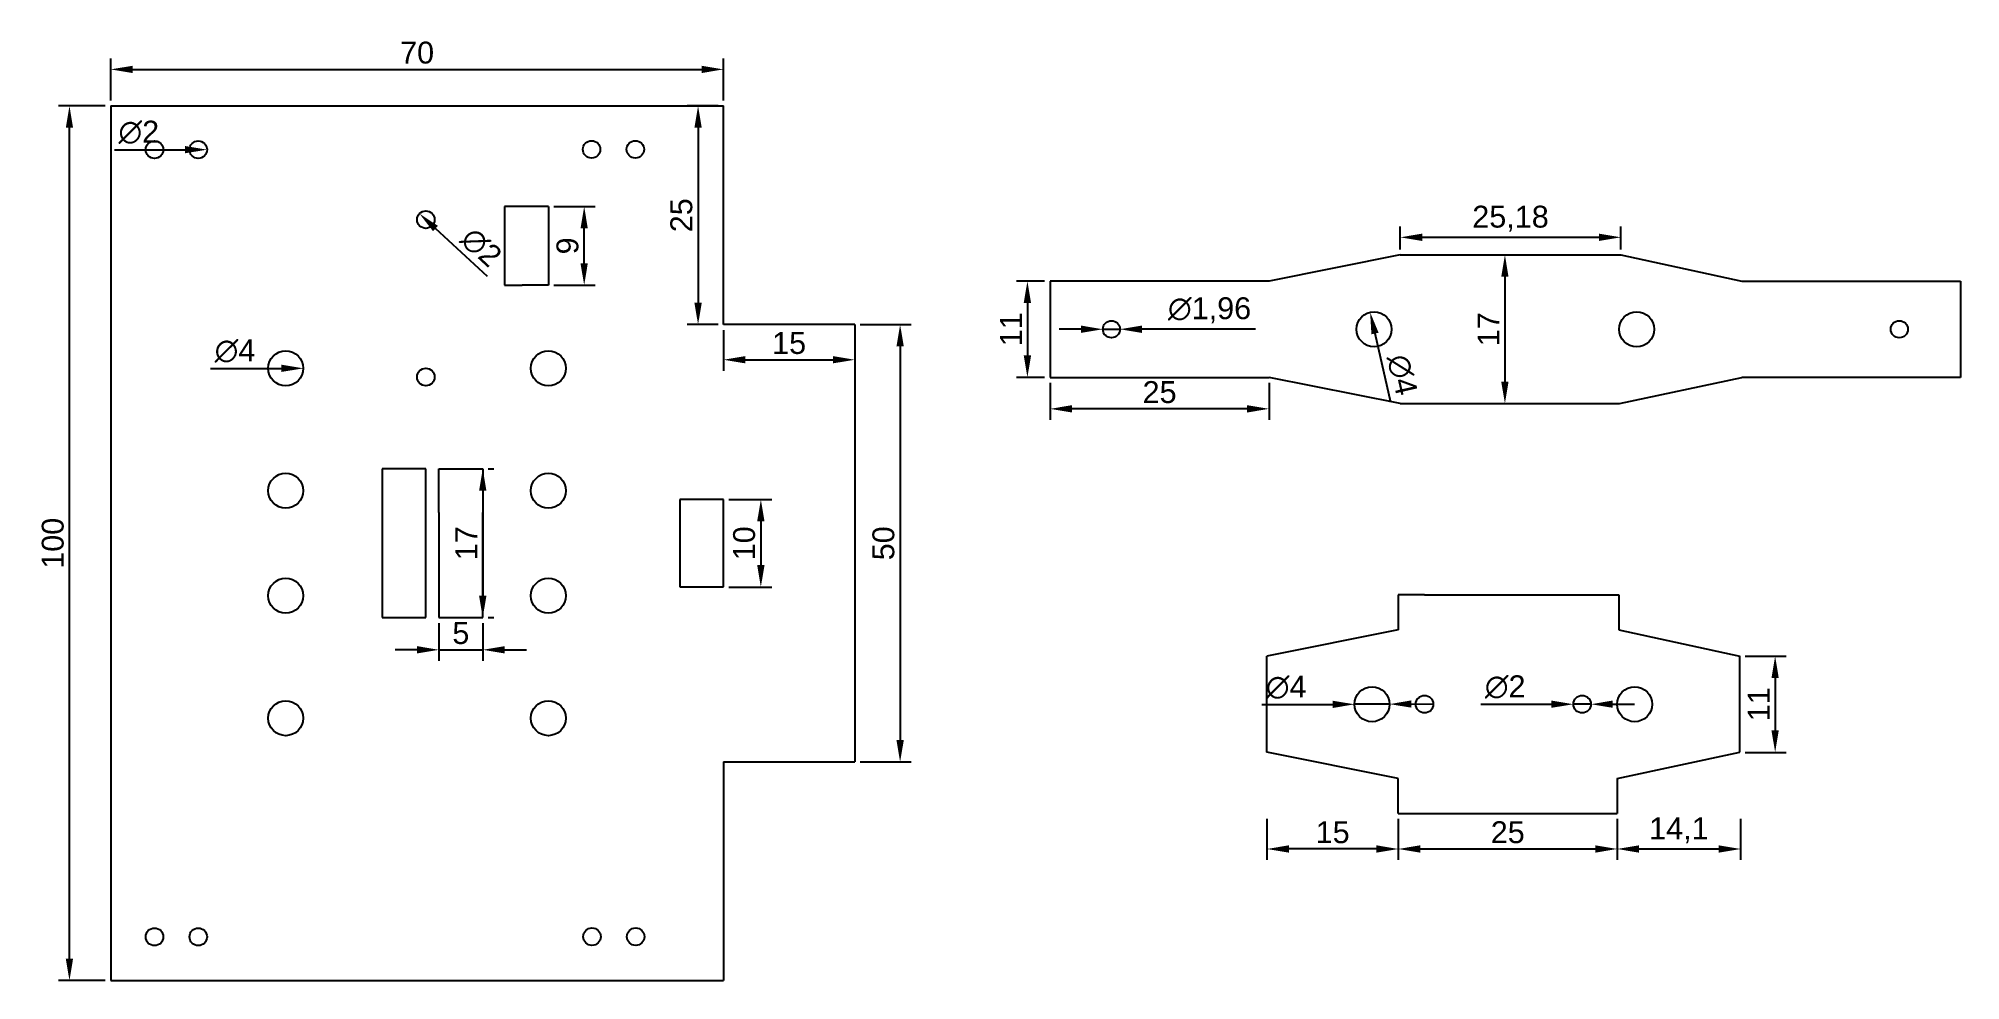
# Model space of a CAD drawing. Header units: millimetres. Extents: x 60 to 280, y 101 to 209.
import ezdxf

# ---------------------------------------------------------------- set-up
doc = ezdxf.new("R2010")
doc.units = ezdxf.units.MM
doc.styles.get("Standard").update_dxf_attribs({"font": 'arial.ttf'})
doc.dimstyles.new('ISO-25', dxfattribs={"dimtxt": 2.5, "dimasz": 2.5, "dimexe": 1.25, "dimexo": 0.625, "dimtad": 1, "dimtxsty": 'Standard', "dimcen": 2.5, "dimadec": 0, "dimazin": 0, "dimtfac": 1, "dimtmove": 0, "dimatfit": 3, "dimfxl": 1, "dimarcsym": 0})

# ---------------------------------------------------------------- blocks, each defined once
blk = doc.blocks.new('*D1')
at = {"color": 0, "lineweight": -2, "transparency": 16777216}
for p, q in [((67.95, 201.41), (62.61, 201.41)), ((63.86, 103.91), (63.86, 198.91)), ((67.95, 101.41), (62.61, 101.41))]:
    blk.add_line(p, q, dxfattribs=at)
at = {"color": 0, "transparency": 16777216}
for points in [[(63.44, 198.91), (64.27, 198.91), (63.86, 201.41)], [(63.44, 103.91), (64.27, 103.91), (63.86, 101.41)]]:
    blk.add_solid(points, dxfattribs=at)
at = {"layer": 'Defpoints', "color": 0, "transparency": 16777216}
for p in [(63.86, 201.41), (68.57, 201.41), (68.57, 101.41)]:
    blk.add_point(p, dxfattribs=at)
at = {"color": 0, "transparency": 16777216, "insert": (61.96, 151.41), "char_height": 2.5, "attachment_point": 5, "rotation": 90}
blk.add_mtext('100', dxfattribs=at)
blk = doc.blocks.new('*D2')
at = {"color": 0, "lineweight": -2, "transparency": 16777216}
for p, q in [((68.57, 202.04), (68.57, 206.84)), ((138.57, 202.04), (138.57, 206.84)), ((71.07, 205.59), (136.07, 205.59))]:
    blk.add_line(p, q, dxfattribs=at)
at = {"color": 0, "transparency": 16777216}
for points in [[(71.07, 206), (71.07, 205.17), (68.57, 205.59)], [(136.07, 206), (136.07, 205.17), (138.57, 205.59)]]:
    blk.add_solid(points, dxfattribs=at)
at = {"layer": 'Defpoints', "color": 0, "transparency": 16777216}
for p in [(138.57, 205.59), (68.57, 201.41), (138.57, 201.41)]:
    blk.add_point(p, dxfattribs=at)
at = {"color": 0, "transparency": 16777216, "insert": (103.57, 207.49), "char_height": 2.5, "attachment_point": 5}
blk.add_mtext('70', dxfattribs=at)
blk = doc.blocks.new('*D3')
at = {"color": 0, "lineweight": -2, "transparency": 16777216}
for p, q in [((137.95, 201.41), (134.42, 201.41)), ((135.67, 198.91), (135.67, 178.91)), ((137.95, 176.41), (134.42, 176.41))]:
    blk.add_line(p, q, dxfattribs=at)
at = {"color": 0, "transparency": 16777216}
for points in [[(135.25, 198.91), (136.09, 198.91), (135.67, 201.41)], [(135.25, 178.91), (136.09, 178.91), (135.67, 176.41)]]:
    blk.add_solid(points, dxfattribs=at)
at = {"layer": 'Defpoints', "color": 0, "transparency": 16777216}
for p in [(138.57, 201.41), (135.67, 176.41), (138.57, 176.41)]:
    blk.add_point(p, dxfattribs=at)
at = {"color": 0, "transparency": 16777216, "insert": (133.77, 188.91), "char_height": 2.5, "attachment_point": 5, "rotation": 90}
blk.add_mtext('25', dxfattribs=at)
blk = doc.blocks.new('*D4')
at = {"color": 0, "lineweight": -2, "transparency": 16777216}
for p, q in [((138.57, 175.79), (138.57, 171.14)), ((153.57, 175.79), (153.57, 171.14)), ((141.07, 172.39), (151.07, 172.39))]:
    blk.add_line(p, q, dxfattribs=at)
at = {"color": 0, "transparency": 16777216}
for points in [[(141.07, 172.81), (141.07, 171.98), (138.57, 172.39)], [(151.07, 172.81), (151.07, 171.98), (153.57, 172.39)]]:
    blk.add_solid(points, dxfattribs=at)
at = {"layer": 'Defpoints', "color": 0, "transparency": 16777216}
for p in [(138.57, 176.41), (153.57, 176.41), (153.57, 172.39)]:
    blk.add_point(p, dxfattribs=at)
at = {"color": 0, "transparency": 16777216, "insert": (146.07, 174.29), "char_height": 2.5, "attachment_point": 5}
blk.add_mtext('15', dxfattribs=at)
blk = doc.blocks.new('*D5')
at = {"color": 0, "lineweight": -2, "transparency": 16777216}
for p, q in [((154.2, 176.41), (160, 176.41)), ((158.75, 173.91), (158.75, 128.91)), ((154.2, 126.41), (160, 126.41))]:
    blk.add_line(p, q, dxfattribs=at)
at = {"color": 0, "transparency": 16777216}
for points in [[(158.33, 173.91), (159.17, 173.91), (158.75, 176.41)], [(158.33, 128.91), (159.17, 128.91), (158.75, 126.41)]]:
    blk.add_solid(points, dxfattribs=at)
at = {"layer": 'Defpoints', "color": 0, "transparency": 16777216}
for p in [(153.57, 176.41), (153.57, 126.41), (158.75, 126.41)]:
    blk.add_point(p, dxfattribs=at)
at = {"color": 0, "transparency": 16777216, "insert": (156.85, 151.41), "char_height": 2.5, "attachment_point": 5, "rotation": 90}
blk.add_mtext('50', dxfattribs=at)
blk = doc.blocks.new('*D6')
at = {"color": 0, "lineweight": -2, "transparency": 16777216}
for p, q in [((139.2, 156.41), (144.09, 156.41)), ((142.84, 153.91), (142.84, 148.91)), ((139.2, 146.41), (144.09, 146.41))]:
    blk.add_line(p, q, dxfattribs=at)
at = {"color": 0, "transparency": 16777216}
for points in [[(142.42, 153.91), (143.26, 153.91), (142.84, 156.41)], [(142.42, 148.91), (143.26, 148.91), (142.84, 146.41)]]:
    blk.add_solid(points, dxfattribs=at)
at = {"layer": 'Defpoints', "color": 0, "transparency": 16777216}
for p in [(138.57, 156.41), (138.57, 146.41), (142.84, 146.41)]:
    blk.add_point(p, dxfattribs=at)
at = {"color": 0, "transparency": 16777216, "insert": (140.94, 151.41), "char_height": 2.5, "attachment_point": 5, "rotation": 90}
blk.add_mtext('10', dxfattribs=at)
blk = doc.blocks.new('*D7')
at = {"color": 0, "lineweight": -2, "transparency": 16777216}
for p, q in [((111.7, 159.91), (112.32, 159.91)), ((111.07, 157.41), (111.07, 145.41)), ((111.7, 142.91), (112.32, 142.91))]:
    blk.add_line(p, q, dxfattribs=at)
at = {"color": 0, "transparency": 16777216}
for points in [[(110.65, 157.41), (111.49, 157.41), (111.07, 159.91)], [(110.65, 145.41), (111.49, 145.41), (111.07, 142.91)]]:
    blk.add_solid(points, dxfattribs=at)
at = {"layer": 'Defpoints', "color": 0, "transparency": 16777216}
for p in [(111.07, 159.91), (111.07, 142.91), (111.07, 142.91)]:
    blk.add_point(p, dxfattribs=at)
at = {"color": 0, "transparency": 16777216, "insert": (109.19, 151.41), "char_height": 2.5, "attachment_point": 5, "rotation": 90}
blk.add_mtext('17', dxfattribs=at)
blk = doc.blocks.new('*D8')
at = {"color": 0, "lineweight": -2, "transparency": 16777216}
for p, q in [((106.07, 142.29), (106.07, 137.98)), ((111.07, 142.29), (111.07, 137.98)), ((103.57, 139.23), (101.07, 139.23)), ((106.07, 139.23), (111.07, 139.23)), ((113.57, 139.23), (116.07, 139.23))]:
    blk.add_line(p, q, dxfattribs=at)
at = {"color": 0, "transparency": 16777216}
for points in [[(103.57, 139.65), (103.57, 138.82), (106.07, 139.23)], [(113.57, 139.65), (113.57, 138.82), (111.07, 139.23)]]:
    blk.add_solid(points, dxfattribs=at)
at = {"layer": 'Defpoints', "color": 0, "transparency": 16777216}
for p in [(106.07, 142.91), (111.07, 142.91), (111.07, 139.23)]:
    blk.add_point(p, dxfattribs=at)
at = {"color": 0, "transparency": 16777216, "insert": (108.57, 141.13), "char_height": 2.5, "attachment_point": 5}
blk.add_mtext('5', dxfattribs=at)
blk = doc.blocks.new('*D9')
at = {"color": 0, "lineweight": -2, "transparency": 16777216}
for p, q in [((119.2, 189.91), (123.91, 189.91)), ((122.66, 183.41), (122.66, 187.41)), ((119.2, 180.91), (123.91, 180.91))]:
    blk.add_line(p, q, dxfattribs=at)
at = {"color": 0, "transparency": 16777216}
for points in [[(122.24, 187.41), (123.07, 187.41), (122.66, 189.91)], [(122.24, 183.41), (123.07, 183.41), (122.66, 180.91)]]:
    blk.add_solid(points, dxfattribs=at)
at = {"layer": 'Defpoints', "color": 0, "transparency": 16777216}
for p in [(118.57, 189.91), (122.66, 189.91), (118.57, 180.91)]:
    blk.add_point(p, dxfattribs=at)
at = {"color": 0, "transparency": 16777216, "insert": (120.76, 185.41), "char_height": 2.5, "attachment_point": 5, "rotation": 90}
blk.add_mtext('9', dxfattribs=at)
blk = doc.blocks.new('*D10')
at = {"color": 0, "lineweight": -2, "transparency": 16777216}
for p, q in [((215.66, 119.89), (215.66, 115.21)), ((240.66, 119.89), (240.66, 115.21)), ((218.16, 116.46), (238.16, 116.46))]:
    blk.add_line(p, q, dxfattribs=at)
at = {"color": 0, "transparency": 16777216}
for points in [[(218.16, 116.88), (218.16, 116.04), (215.66, 116.46)], [(238.16, 116.88), (238.16, 116.04), (240.66, 116.46)]]:
    blk.add_solid(points, dxfattribs=at)
at = {"layer": 'Defpoints', "color": 0, "transparency": 16777216}
for p in [(215.66, 120.51), (240.66, 120.51), (240.66, 116.46)]:
    blk.add_point(p, dxfattribs=at)
at = {"color": 0, "transparency": 16777216, "insert": (228.16, 118.36), "char_height": 2.5, "attachment_point": 5}
blk.add_mtext('25', dxfattribs=at)
blk = doc.blocks.new('*D11')
at = {"color": 0, "lineweight": -2, "transparency": 16777216}
for p, q in [((240.66, 119.89), (240.66, 115.21)), ((254.76, 119.89), (254.76, 115.21)), ((243.16, 116.46), (252.26, 116.46))]:
    blk.add_line(p, q, dxfattribs=at)
at = {"color": 0, "transparency": 16777216}
for points in [[(243.16, 116.88), (243.16, 116.04), (240.66, 116.46)], [(252.26, 116.88), (252.26, 116.04), (254.76, 116.46)]]:
    blk.add_solid(points, dxfattribs=at)
at = {"layer": 'Defpoints', "color": 0, "transparency": 16777216}
for p in [(240.66, 120.51), (254.76, 120.51), (254.76, 116.46)]:
    blk.add_point(p, dxfattribs=at)
at = {"color": 0, "transparency": 16777216, "insert": (247.71, 118.59), "char_height": 2.5, "attachment_point": 5}
blk.add_mtext('14,1', dxfattribs=at)
blk = doc.blocks.new('*D12')
at = {"color": 0, "lineweight": -2, "transparency": 16777216}
for p, q in [((200.66, 119.89), (200.66, 115.21)), ((215.66, 119.89), (215.66, 115.21)), ((213.16, 116.46), (203.16, 116.46))]:
    blk.add_line(p, q, dxfattribs=at)
at = {"color": 0, "transparency": 16777216}
for points in [[(203.16, 116.88), (203.16, 116.04), (200.66, 116.46)], [(213.16, 116.88), (213.16, 116.04), (215.66, 116.46)]]:
    blk.add_solid(points, dxfattribs=at)
at = {"layer": 'Defpoints', "color": 0, "transparency": 16777216}
for p in [(200.66, 120.51), (215.66, 120.51), (200.66, 116.46)]:
    blk.add_point(p, dxfattribs=at)
at = {"color": 0, "transparency": 16777216, "insert": (208.16, 118.36), "char_height": 2.5, "attachment_point": 5}
blk.add_mtext('15', dxfattribs=at)
blk = doc.blocks.new('*D13')
at = {"color": 0, "lineweight": -2, "transparency": 16777216}
for p, q in [((255.28, 138.51), (259.96, 138.51)), ((258.71, 136.01), (258.71, 130.01)), ((255.28, 127.51), (259.96, 127.51))]:
    blk.add_line(p, q, dxfattribs=at)
at = {"color": 0, "transparency": 16777216}
for points in [[(258.29, 136.01), (259.12, 136.01), (258.71, 138.51)], [(258.29, 130.01), (259.12, 130.01), (258.71, 127.51)]]:
    blk.add_solid(points, dxfattribs=at)
at = {"layer": 'Defpoints', "color": 0, "transparency": 16777216}
for p in [(254.66, 138.51), (254.66, 127.51), (258.71, 127.51)]:
    blk.add_point(p, dxfattribs=at)
at = {"color": 0, "transparency": 16777216, "insert": (256.83, 133.01), "char_height": 2.5, "attachment_point": 5, "rotation": 90}
blk.add_mtext('11', dxfattribs=at)
blk = doc.blocks.new('*D14')
at = {"color": 0, "lineweight": -2, "transparency": 16777216}
for p, q in [((216.51, 184.38), (229.09, 184.38)), ((227.84, 181.88), (227.84, 169.88)), ((216.51, 167.38), (229.09, 167.38))]:
    blk.add_line(p, q, dxfattribs=at)
at = {"color": 0, "transparency": 16777216}
for points in [[(227.42, 181.88), (228.25, 181.88), (227.84, 184.38)], [(227.42, 169.88), (228.25, 169.88), (227.84, 167.38)]]:
    blk.add_solid(points, dxfattribs=at)
at = {"layer": 'Defpoints', "color": 0, "transparency": 16777216}
for p in [(215.89, 184.38), (215.89, 167.38), (227.84, 167.38)]:
    blk.add_point(p, dxfattribs=at)
at = {"color": 0, "transparency": 16777216, "insert": (225.96, 175.88), "char_height": 2.5, "attachment_point": 5, "rotation": 90}
blk.add_mtext('17', dxfattribs=at)
blk = doc.blocks.new('*D15')
at = {"color": 0, "lineweight": -2, "transparency": 16777216}
for p, q in [((175.26, 181.38), (172.04, 181.38)), ((173.29, 178.88), (173.29, 172.88)), ((175.26, 170.38), (172.04, 170.38))]:
    blk.add_line(p, q, dxfattribs=at)
at = {"color": 0, "transparency": 16777216}
for points in [[(172.87, 178.88), (173.71, 178.88), (173.29, 181.38)], [(172.87, 172.88), (173.71, 172.88), (173.29, 170.38)]]:
    blk.add_solid(points, dxfattribs=at)
at = {"layer": 'Defpoints', "color": 0, "transparency": 16777216}
for p in [(175.89, 181.38), (173.29, 170.38), (175.89, 170.38)]:
    blk.add_point(p, dxfattribs=at)
at = {"color": 0, "transparency": 16777216, "insert": (171.41, 175.88), "char_height": 2.5, "attachment_point": 5, "rotation": 90}
blk.add_mtext('11', dxfattribs=at)
blk = doc.blocks.new('*D16')
at = {"color": 0, "lineweight": -2, "transparency": 16777216}
for p, q in [((175.89, 169.75), (175.89, 165.53)), ((200.89, 169.75), (200.89, 165.53)), ((198.39, 166.78), (178.39, 166.78))]:
    blk.add_line(p, q, dxfattribs=at)
at = {"color": 0, "transparency": 16777216}
for points in [[(178.39, 167.2), (178.39, 166.36), (175.89, 166.78)], [(198.39, 167.2), (198.39, 166.36), (200.89, 166.78)]]:
    blk.add_solid(points, dxfattribs=at)
at = {"layer": 'Defpoints', "color": 0, "transparency": 16777216}
for p in [(175.89, 170.38), (200.89, 170.38), (175.89, 166.78)]:
    blk.add_point(p, dxfattribs=at)
at = {"color": 0, "transparency": 16777216, "insert": (188.39, 168.68), "char_height": 2.5, "attachment_point": 5}
blk.add_mtext('25', dxfattribs=at)
blk = doc.blocks.new('*D17')
at = {"color": 0, "lineweight": -2, "transparency": 16777216}
for p, q in [((215.89, 185), (215.89, 187.64)), ((241.07, 185), (241.07, 187.64)), ((218.39, 186.39), (238.57, 186.39))]:
    blk.add_line(p, q, dxfattribs=at)
at = {"color": 0, "transparency": 16777216}
for points in [[(218.39, 186.81), (218.39, 185.97), (215.89, 186.39)], [(238.57, 186.81), (238.57, 185.97), (241.07, 186.39)]]:
    blk.add_solid(points, dxfattribs=at)
at = {"layer": 'Defpoints', "color": 0, "transparency": 16777216}
for p in [(241.07, 186.39), (215.89, 184.38), (241.07, 184.38)]:
    blk.add_point(p, dxfattribs=at)
at = {"color": 0, "transparency": 16777216, "insert": (228.48, 188.52), "char_height": 2.5, "attachment_point": 5}
blk.add_mtext('25,18', dxfattribs=at)
blk = doc.blocks.new('*D18')
at = {"color": 0, "lineweight": -2, "transparency": 16777216}
blk.add_line((68.99, 196.41), (77.07, 196.41), dxfattribs=at)
at = {"color": 0, "transparency": 16777216}
blk.add_solid([(77.07, 196.83), (77.07, 196), (79.57, 196.41)], dxfattribs=at)
at = {"layer": 'Defpoints', "color": 0, "transparency": 16777216}
for p in [(77.57, 196.41), (79.57, 196.41)]:
    blk.add_point(p, dxfattribs=at)
at = {"color": 0, "transparency": 16777216, "insert": (71.78, 198.39), "char_height": 2.5, "attachment_point": 5}
blk.add_mtext('∅2', dxfattribs=at)
blk = doc.blocks.new('*D19')
at = {"color": 0, "lineweight": -2, "transparency": 16777216}
blk.add_line((79.97, 171.41), (88.07, 171.41), dxfattribs=at)
at = {"color": 0, "transparency": 16777216}
blk.add_solid([(88.07, 171.83), (88.07, 171), (90.57, 171.41)], dxfattribs=at)
at = {"layer": 'Defpoints', "color": 0, "transparency": 16777216}
for p in [(86.57, 171.41), (90.57, 171.41)]:
    blk.add_point(p, dxfattribs=at)
at = {"color": 0, "transparency": 16777216, "insert": (82.77, 173.39), "char_height": 2.5, "attachment_point": 5}
blk.add_mtext('∅4', dxfattribs=at)
blk = doc.blocks.new('*D20')
at = {"color": 0, "lineweight": -2, "transparency": 16777216}
blk.add_line((111.6, 181.9), (105.67, 187.39), dxfattribs=at)
at = {"color": 0, "transparency": 16777216}
blk.add_solid([(105.95, 187.7), (105.39, 187.09), (103.84, 189.09)], dxfattribs=at)
at = {"layer": 'Defpoints', "color": 0, "transparency": 16777216}
for p in [(103.84, 189.09), (105.3, 187.73)]:
    blk.add_point(p, dxfattribs=at)
at = {"color": 0, "transparency": 16777216, "insert": (110.89, 185.24), "char_height": 2.5, "attachment_point": 5, "rotation": 317.1429}
blk.add_mtext('∅2', dxfattribs=at)
blk = doc.blocks.new('*D21')
at = {"color": 0, "lineweight": -2, "transparency": 16777216}
for p, q in [((179.41, 175.88), (176.91, 175.88)), ((181.91, 175.88), (183.87, 175.88)), ((199.33, 175.88), (186.37, 175.88))]:
    blk.add_line(p, q, dxfattribs=at)
at = {"color": 0, "transparency": 16777216}
for points in [[(179.41, 176.3), (179.41, 175.46), (181.91, 175.88)], [(186.37, 176.3), (186.37, 175.46), (183.87, 175.88)]]:
    blk.add_solid(points, dxfattribs=at)
at = {"layer": 'Defpoints', "color": 0, "transparency": 16777216}
for p in [(181.91, 175.88), (183.87, 175.88)]:
    blk.add_point(p, dxfattribs=at)
at = {"color": 0, "transparency": 16777216, "insert": (194.1, 178.05), "char_height": 2.5, "attachment_point": 5}
blk.add_mtext('∅1,96', dxfattribs=at)
blk = doc.blocks.new('*D22')
at = {"color": 0, "lineweight": -2, "transparency": 16777216}
blk.add_line((214.8, 167.5), (213, 175.39), dxfattribs=at)
at = {"color": 0, "transparency": 16777216}
blk.add_solid([(213.41, 175.48), (212.59, 175.3), (212.44, 177.83)], dxfattribs=at)
at = {"layer": 'Defpoints', "color": 0, "transparency": 16777216}
for p in [(212.44, 177.83), (213.33, 173.93)]:
    blk.add_point(p, dxfattribs=at)
at = {"color": 0, "transparency": 16777216, "insert": (216.1, 170.66), "char_height": 2.5, "attachment_point": 5, "rotation": 282.8571}
blk.add_mtext('∅4', dxfattribs=at)
blk = doc.blocks.new('*D23')
at = {"color": 0, "lineweight": -2, "transparency": 16777216}
for p, q in [((200.06, 132.96), (208.16, 132.99)), ((214.66, 133.02), (210.66, 133)), ((217.16, 133.03), (219.66, 133.04))]:
    blk.add_line(p, q, dxfattribs=at)
at = {"color": 0, "transparency": 16777216}
for points in [[(208.16, 133.41), (208.16, 132.58), (210.66, 133)], [(217.16, 133.45), (217.16, 132.62), (214.66, 133.02)]]:
    blk.add_solid(points, dxfattribs=at)
at = {"layer": 'Defpoints', "color": 0, "transparency": 16777216}
for p in [(210.66, 133), (214.66, 133.02)]:
    blk.add_point(p, dxfattribs=at)
at = {"color": 0, "transparency": 16777216, "insert": (202.85, 134.94), "char_height": 2.5, "attachment_point": 5, "rotation": 0.2445}
blk.add_mtext('∅4', dxfattribs=at)
blk = doc.blocks.new('*D24')
at = {"color": 0, "lineweight": -2, "transparency": 16777216}
for p, q in [((225.08, 133.01), (233.16, 133.01)), ((237.66, 133.01), (235.66, 133.01)), ((240.16, 133.01), (242.66, 133.01))]:
    blk.add_line(p, q, dxfattribs=at)
at = {"color": 0, "transparency": 16777216}
for points in [[(233.16, 133.43), (233.16, 132.6), (235.66, 133.01)], [(240.16, 133.43), (240.16, 132.6), (237.66, 133.01)]]:
    blk.add_solid(points, dxfattribs=at)
at = {"layer": 'Defpoints', "color": 0, "transparency": 16777216}
for p in [(235.66, 133.01), (237.66, 133.01)]:
    blk.add_point(p, dxfattribs=at)
at = {"color": 0, "transparency": 16777216, "insert": (227.87, 134.98), "char_height": 2.5, "attachment_point": 5}
blk.add_mtext('∅2', dxfattribs=at)

msp = doc.modelspace()

# ---------------------------------------------------------------- linework, layer by layer
for p, q in [((68.571, 201.415), (68.571, 101.415)), ((68.571, 201.415), (73.571, 201.415)), ((68.571, 201.415), (68.571, 151.415)), ((68.571, 201.415), (104.571, 201.415)), ((104.571, 201.415), (138.571, 201.415)), ((138.571, 176.415), (138.571, 201.415)), ((115.571, 189.915), (113.571, 189.915)), ((113.571, 189.915), (113.571, 180.915)), ((118.571, 189.915), (115.571, 189.915)), ((118.571, 189.915), (118.571, 180.915)), ((215.89, 184.378), (200.89, 181.378)), ((215.89, 184.378), (241.068, 184.378)), ((241.068, 184.378), (254.89, 181.378)), ((113.571, 180.915), (115.571, 180.915)), ((118.571, 180.915), (115.571, 180.915)), ((200.89, 181.378), (175.89, 181.378)), ((175.89, 181.378), (175.89, 170.378)), ((254.89, 181.378), (279.89, 181.378)), ((279.89, 181.378), (279.89, 170.378)), ((153.571, 176.415), (138.571, 176.415)), ((153.571, 176.415), (153.571, 126.415)), ((175.89, 170.378), (200.89, 170.378)), ((215.89, 167.378), (200.89, 170.378)), ((240.929, 167.378), (254.89, 170.378)), ((279.89, 170.378), (254.89, 170.378)), ((254.89, 170.378), (254.89, 170.378)), ((215.89, 167.378), (240.93, 167.378)), ((104.571, 159.915), (99.571, 159.915)), ((99.571, 159.915), (99.571, 142.914)), ((104.571, 142.914), (104.571, 159.915)), ((106.071, 154.915), (106.071, 159.915)), ((106.071, 159.915), (111.071, 159.915)), ((111.071, 159.915), (111.071, 154.915)), ((111.071, 157.415), (111.071, 154.915)), ((138.571, 156.415), (133.571, 156.415)), ((133.571, 156.415), (133.571, 146.415)), ((138.571, 146.415), (138.571, 156.415)), ((106.071, 154.915), (106.071, 145.415)), ((111.071, 142.915), (111.071, 154.915)), ((106.071, 145.415), (106.071, 142.915)), ((133.571, 146.415), (138.571, 146.415)), ((218.658, 145.513), (215.658, 145.513)), ((215.658, 145.513), (215.658, 141.513)), ((218.658, 145.513), (235.837, 145.513)), ((235.837, 145.513), (240.837, 145.513)), ((240.837, 145.513), (240.837, 141.513)), ((99.571, 142.914), (104.571, 142.914)), ((106.071, 142.915), (111.071, 142.915)), ((215.658, 141.513), (200.658, 138.513)), ((240.837, 141.513), (254.658, 138.513)), ((200.658, 127.513), (200.658, 138.513)), ((254.658, 127.513), (254.658, 138.513)), ((215.658, 124.513), (200.658, 127.513)), ((240.658, 124.513), (254.658, 127.513)), ((138.571, 126.415), (148.571, 126.415)), ((138.571, 126.415), (138.571, 101.415)), ((148.571, 126.415), (153.571, 126.415)), ((215.658, 120.513), (215.658, 124.513)), ((240.658, 124.513), (240.658, 120.513)), ((215.658, 120.513), (240.658, 120.513)), ((68.571, 101.415), (73.571, 101.415)), ((73.571, 101.415), (138.571, 101.415))]:
    msp.add_line(p, q)
for centre, radius in [((73.571, 196.415), 1), ((78.571, 196.415), 1), ((123.503, 196.438), 1), ((128.503, 196.438), 1), ((104.571, 188.415), 1), ((212.89, 175.878), 2), ((242.89, 175.878), 2), ((182.89, 175.878), 0.98), ((272.89, 175.878), 0.98), ((88.571, 171.415), 2), ((104.571, 170.415), 1), ((118.571, 171.415), 2), ((88.571, 157.415), 2), ((118.571, 157.415), 2), ((88.571, 145.415), 2), ((118.571, 145.415), 2), ((212.658, 133.013), 2), ((218.658, 133.013), 1), ((236.658, 133.013), 1), ((242.658, 133.013), 2), ((88.571, 131.415), 2), ((118.571, 131.415), 2), ((73.571, 106.415), 1), ((78.571, 106.415), 1), ((123.544, 106.435), 1), ((128.544, 106.435), 1)]:
    msp.add_circle(centre, radius)

# ---------------------------------------------------------------- dimensions: what is measured, and where the dimension line sits
for base, p1, p2, picture, middle in [((138.571, 205.588), (68.571, 201.415), (138.571, 201.415), '*D2', (103.571, 207.49)), ((241.068, 186.389), (215.89, 184.378), (241.068, 184.378), '*D17', (228.479, 188.517)), ((153.571, 172.392), (138.571, 176.415), (153.571, 176.415), '*D4', (146.071, 174.294)), ((175.89, 166.781), (200.89, 170.378), (175.89, 170.378), '*D16', (188.39, 168.682)), ((111.071, 139.235), (106.071, 142.915), (111.071, 142.915), '*D8', (108.571, 141.131)), ((200.657, 116.461), (215.658, 120.513), (200.657, 120.513), '*D12', (208.158, 118.362)), ((240.658, 116.461), (215.658, 120.513), (240.658, 120.513), '*D10', (228.158, 118.362)), ((254.759, 116.461), (240.658, 120.513), (254.759, 120.513), '*D11', (247.709, 118.588))]:
    dim = msp.add_linear_dim(base=base, p1=p1, p2=p2, dimstyle='ISO-25')
    dim.commit()
    dim.dimension.update_dxf_attribs({"geometry": picture, "text_midpoint": middle})
for base, p1, p2, picture, middle in [((63.857, 201.415), (68.571, 101.415), (68.571, 201.415), '*D1', (61.956, 151.415)), ((135.67, 176.415), (138.571, 201.415), (138.571, 176.415), '*D3', (133.769, 188.915)), ((122.657, 189.915), (118.571, 180.915), (118.571, 189.915), '*D9', (120.756, 185.415)), ((227.837, 167.378), (215.89, 184.378), (215.89, 167.378), '*D14', (225.957, 175.878)), ((173.292, 170.378), (175.89, 181.378), (175.89, 170.378), '*D15', (171.412, 175.878)), ((158.751, 126.415), (153.571, 176.415), (153.571, 126.415), '*D5', (156.85, 151.415)), ((111.071, 142.915), (111.071, 159.915), (111.071, 142.915), '*D7', (109.191, 151.415)), ((142.838, 146.415), (138.571, 156.415), (138.571, 146.415), '*D6', (140.937, 151.415)), ((258.707, 127.513), (254.658, 138.513), (254.658, 127.513), '*D13', (256.827, 133.013))]:
    dim = msp.add_linear_dim(base=base, p1=p1, p2=p2, angle=90, dimstyle='ISO-25')
    dim.commit()
    dim.dimension.update_dxf_attribs({"geometry": picture, "text_midpoint": middle})
for p1, p2, picture, middle in [((77.571, 196.415), (79.571, 196.415), '*D18', (71.78, 196.415)), ((105.304, 187.734), (103.838, 189.095), '*D20', (109.55, 183.795)), ((213.335, 173.929), (212.445, 177.828), '*D22', (214.18, 170.225)), ((86.571, 171.415), (90.571, 171.415), '*D19', (82.772, 171.415))]:
    dim = msp.add_diameter_dim_2p(p1=p1, p2=p2, dimstyle='ISO-25')
    dim.commit()
    dim.dimension.update_dxf_attribs({"geometry": picture, "text_midpoint": middle, "dimtype": 163})
for p1, p2, picture, middle in [((181.91, 175.878), (183.87, 175.878), '*D21', (194.101, 178.047)), ((214.658, 133.021), (210.658, 133.004), '*D23', (202.851, 134.942)), ((237.658, 133.013), (235.658, 133.013), '*D24', (227.867, 134.984))]:
    dim = msp.add_diameter_dim_2p(p1=p1, p2=p2, dimstyle='ISO-25')
    dim.commit()
    dim.dimension.update_dxf_attribs({"geometry": picture, "text_midpoint": middle})

doc.saveas('drawing.dxf')
